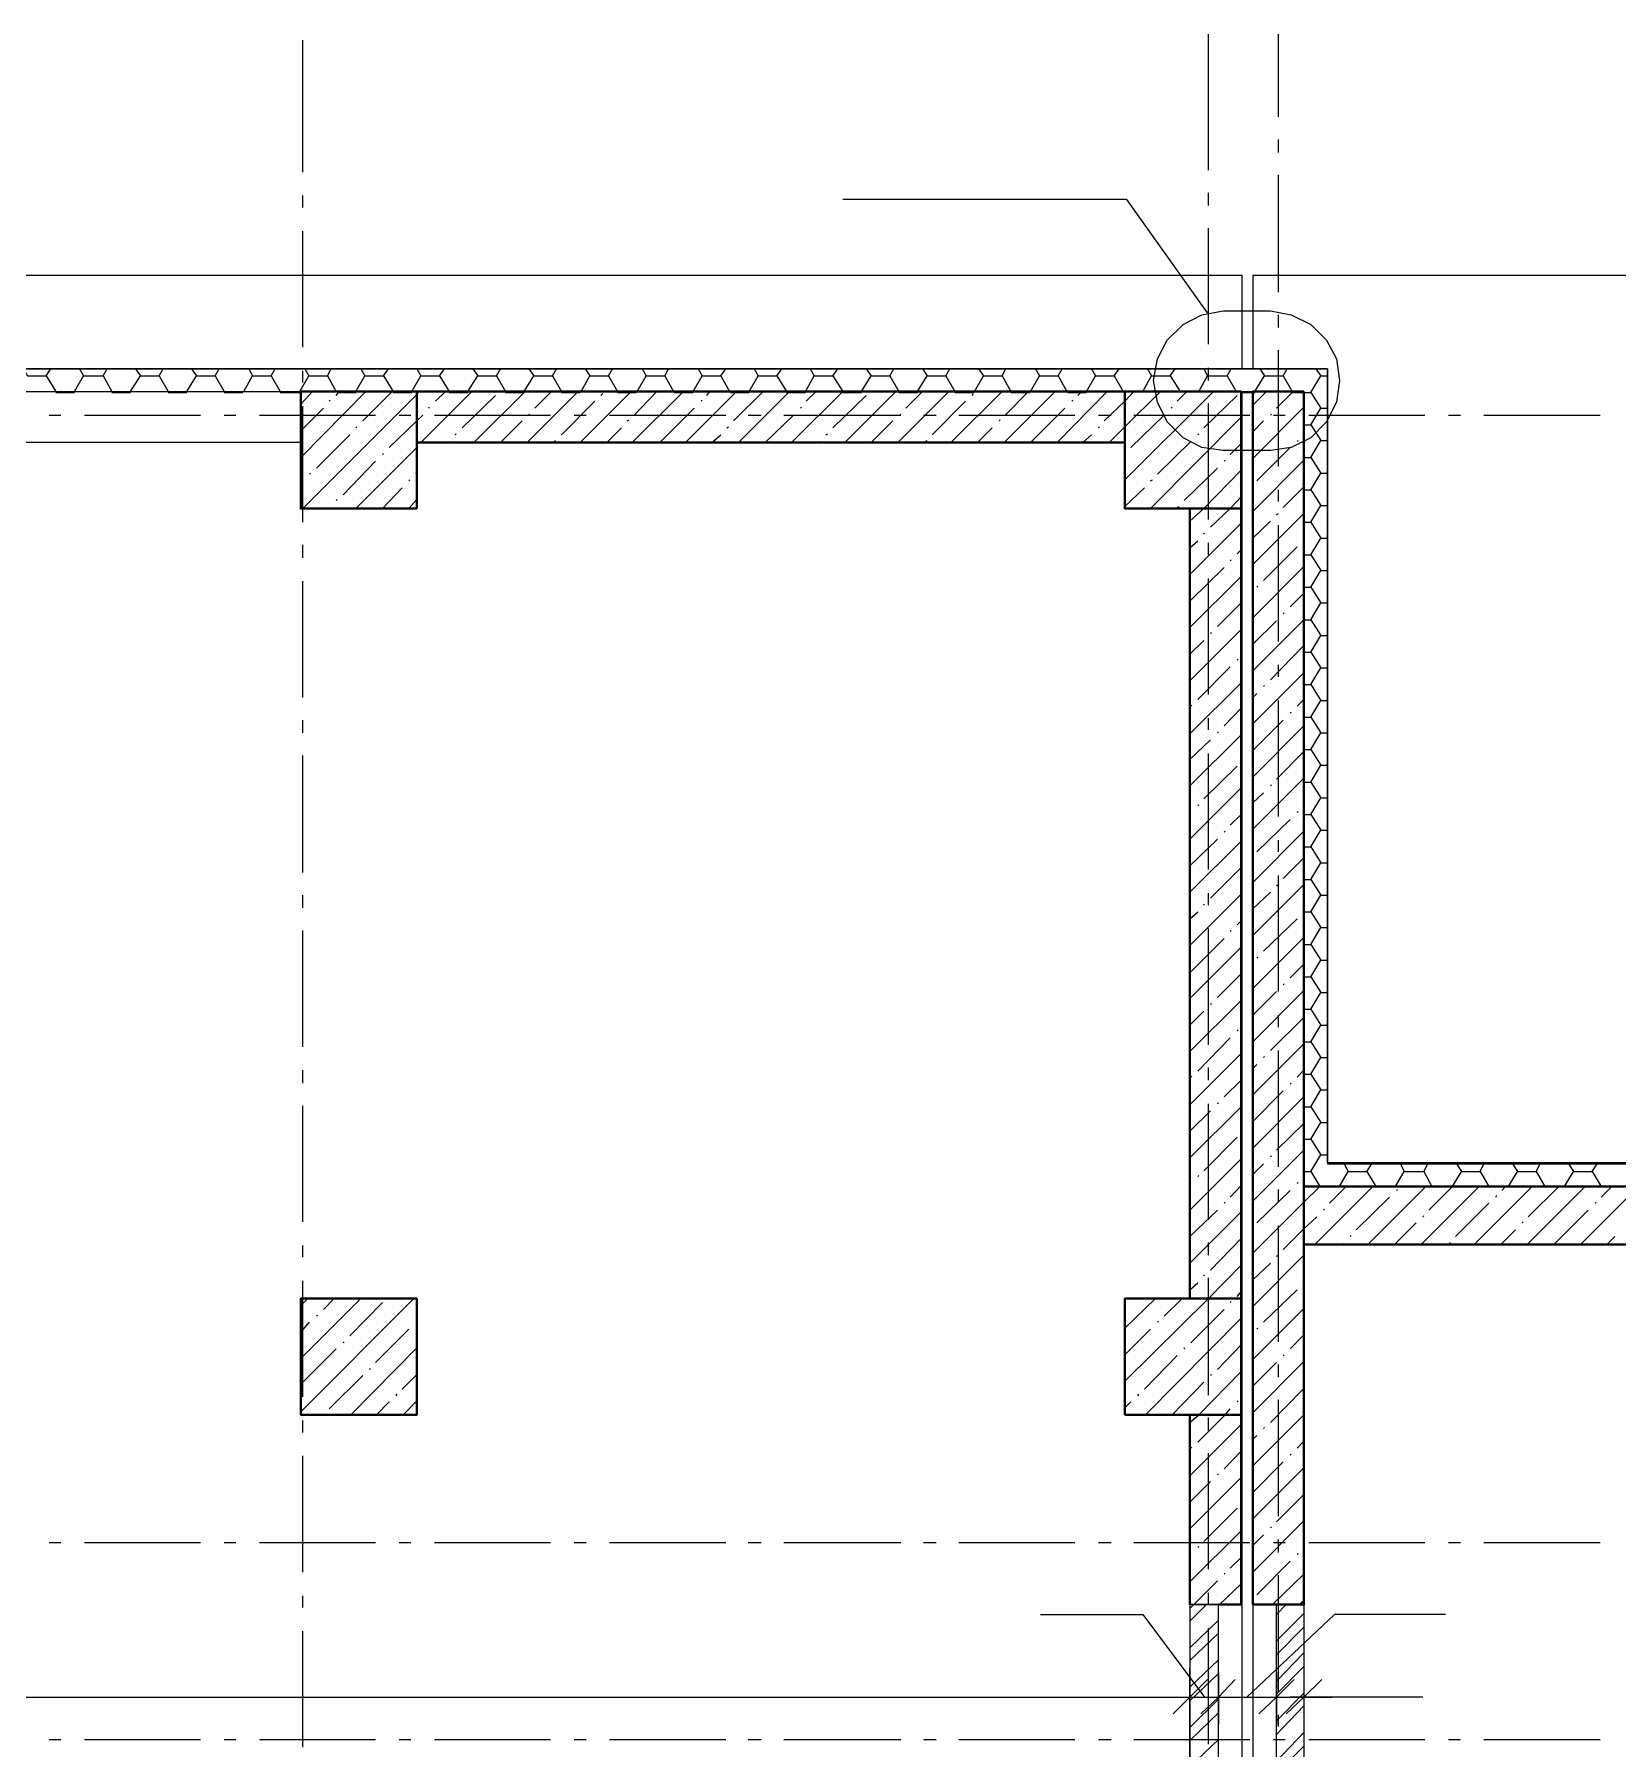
# Model space of a CAD drawing. Header units: millimetres. Extents: x -249154 to 415037, y -45458 to 354837.
# Drawn here: x -150570 to -143749, y 22788 to 30170 of the extents above; entities that cross this region are included whole.
import ezdxf

# ---------------------------------------------------------------- set-up
doc = ezdxf.new("R2010")
doc.units = ezdxf.units.MM

msp = doc.modelspace()

# ---------------------------------------------------------------- linework, layer by layer
at = {"lineweight": 9}
for points in [[(-149413.2, 29576.7), (-149413.2, 30144.4)], [(-145511.5, 29585.2), (-145511.5, 30169.8)], [(-145210.7, 29813.9), (-145210.7, 30169.8)], [(-145210.7, 29661.4), (-145210.7, 29716.5)], [(-145210.7, 29059.9), (-145210.7, 29564)], [(-149413.2, 29424.2), (-149413.2, 29475)], [(-145515.8, 28970.9), (-145863.1, 29458.1), (-147087.4, 29458.1)], [(-145511.5, 29432.7), (-145511.5, 29487.7)], [(-149413.2, 28822.6), (-149413.2, 29322.5)], [(-145511.5, 28835.3), (-145511.5, 29335.2)], [(-145367.5, 28729.4), (-145367.5, 29131.9), (-188438.4, 29131.9), (-188438.4, 25649.6), (-191560.6, 25649.6), (-191560.6, 25247.2)], [(-145261.6, 8666.1), (-141207.4, 8666.1), (-141207.4, 909.4), (-104461.4, 909.4), (-104461.4, 23425.5), (-109621.2, 23425.5), (-118310, 23425.5), (-136505.1, 23425.5), (-136505.1, 29131.9), (-145320.9, 29131.9), (-145320.9, 28729.4)], [(-145210.7, 28907.4), (-145210.7, 28962.4)], [(-145210.7, 28310), (-145210.7, 28809.9)], [(-230289.2, 28729.4), (-216355.9, 28729.4), (-230289.2, 28729.4), (-230289.2, 28632), (-216355.9, 28632), (-196495.9, 28632), (-196495.9, 25149.7), (-187938.5, 25149.7), (-187938.5, 25247.2), (-187938.5, 28632), (-145100.6, 28632), (-145100.6, 25209)], [(-150616.3, 28729.4), (-150599.4, 28699.8), (-150518.9, 28699.8), (-150476.5, 28632)], [(-150518.9, 28699.8), (-150497.7, 28729.4)], [(-150374.8, 28729.4), (-150357.9, 28699.8), (-150273.2, 28699.8), (-150235, 28632)], [(-150273.2, 28699.8), (-150256.2, 28729.4)], [(-150133.4, 28729.4), (-150112.2, 28699.8), (-150031.7, 28699.8), (-149993.6, 28632)], [(-150031.7, 28699.8), (-150014.8, 28729.4)], [(-149891.9, 28729.4), (-149870.7, 28699.8), (-149790.2, 28699.8), (-149752.1, 28632)], [(-149790.2, 28699.8), (-149773.3, 28729.4)], [(-149646.2, 28729.4), (-149629.2, 28699.8), (-149548.8, 28699.8), (-149510.6, 28632)], [(-149548.8, 28699.8), (-149531.8, 28729.4)], [(-149413.2, 28670.1), (-149413.2, 28721)], [(-149404.7, 28729.4), (-149387.8, 28699.8), (-149307.3, 28699.8), (-149269.2, 28632)], [(-149307.3, 28699.8), (-149290.3, 28729.4)], [(-149163.2, 28729.4), (-149146.3, 28699.8), (-149065.8, 28699.8), (-149023.4, 28632)], [(-149065.8, 28699.8), (-149044.6, 28729.4)], [(-148921.8, 28729.4), (-148904.8, 28699.8), (-148824.3, 28699.8), (-148782, 28632)], [(-148824.3, 28699.8), (-148803.2, 28729.4)], [(-148680.3, 28729.4), (-148659.1, 28699.8), (-148578.6, 28699.8), (-148540.5, 28632)], [(-148578.6, 28699.8), (-148561.7, 28729.4)], [(-148438.8, 28729.4), (-148417.6, 28699.8), (-148337.2, 28699.8), (-148299, 28632)], [(-148337.2, 28699.8), (-148320.2, 28729.4)], [(-148197.4, 28729.4), (-148176.2, 28699.8), (-148095.7, 28699.8), (-148057.6, 28632)], [(-148095.7, 28699.8), (-148078.7, 28729.4)], [(-147951.7, 28729.4), (-147934.7, 28699.8), (-147854.2, 28699.8), (-147816.1, 28632)], [(-147854.2, 28699.8), (-147837.3, 28729.4)], [(-147710.2, 28729.4), (-147693.2, 28699.8), (-147612.7, 28699.8), (-147574.6, 28632)], [(-147612.7, 28699.8), (-147591.6, 28729.4)], [(-147468.7, 28729.4), (-147451.8, 28699.8), (-147371.3, 28699.8), (-147328.9, 28632)], [(-147371.3, 28699.8), (-147350.1, 28729.4)], [(-147227.2, 28729.4), (-147210.3, 28699.8), (-147129.8, 28699.8), (-147087.4, 28632)], [(-147129.8, 28699.8), (-147108.6, 28729.4)], [(-146985.8, 28729.4), (-146964.6, 28699.8), (-146884.1, 28699.8), (-146846, 28632)], [(-146884.1, 28699.8), (-146867.1, 28729.4)], [(-146744.3, 28729.4), (-146723.1, 28699.8), (-146642.6, 28699.8), (-146604.5, 28632)], [(-146642.6, 28699.8), (-146625.7, 28729.4)], [(-146502.8, 28729.4), (-146481.6, 28699.8), (-146401.2, 28699.8), (-146363, 28632)], [(-146401.2, 28699.8), (-146384.2, 28729.4)], [(-146257.1, 28729.4), (-146240.2, 28699.8), (-146159.7, 28699.8), (-146121.6, 28632)], [(-146159.7, 28699.8), (-146142.7, 28729.4)], [(-146015.6, 28729.4), (-145998.7, 28699.8), (-145918.2, 28699.8), (-145880.1, 28632)], [(-145918.2, 28699.8), (-145897, 28729.4)], [(-145774.2, 28729.4), (-145757.2, 28699.8), (-145676.7, 28699.8), (-145634.4, 28632)], [(-145676.7, 28699.8), (-145655.6, 28729.4)], [(-145532.7, 28729.4), (-145515.8, 28699.8), (-145431, 28699.8), (-145392.9, 28632)], [(-145511.5, 28678.6), (-145511.5, 28733.7)], [(-145431, 28699.8), (-145414.1, 28729.4)], [(-145291.2, 28729.4), (-145270, 28699.8), (-145189.6, 28699.8), (-145151.4, 28632)], [(-145189.6, 28699.8), (-145172.6, 28729.4)], [(-145049.8, 28729.4), (-145028.6, 28699.8), (-144998.9, 28699.8)], [(-150396, 28632), (-150357.9, 28699.8)], [(-150154.6, 28632), (-150112.2, 28699.8)], [(-149913.1, 28632), (-149870.7, 28699.8)], [(-149667.4, 28632), (-149629.2, 28699.8)], [(-149425.9, 28632), (-149387.8, 28699.8)], [(-149184.4, 28632), (-149146.3, 28699.8)], [(-148943, 28632), (-148904.8, 28699.8)], [(-148701.5, 28632), (-148659.1, 28699.8)], [(-148460, 28632), (-148417.6, 28699.8)], [(-148214.3, 28632), (-148176.2, 28699.8)], [(-147972.8, 28632), (-147934.7, 28699.8)], [(-147731.4, 28632), (-147693.2, 28699.8)], [(-147489.9, 28632), (-147451.8, 28699.8)], [(-147248.4, 28632), (-147210.3, 28699.8)], [(-147006.9, 28632), (-146964.6, 28699.8)], [(-146765.5, 28632), (-146723.1, 28699.8)], [(-146519.8, 28632), (-146481.6, 28699.8)], [(-146278.3, 28632), (-146240.2, 28699.8)], [(-146036.8, 28632), (-145998.7, 28699.8)], [(-145795.4, 28632), (-145757.2, 28699.8)], [(-145553.9, 28632), (-145515.8, 28699.8)], [(-145312.4, 28632), (-145270, 28699.8)], [(-145070.9, 28627.8), (-145028.6, 28699.8)], [(-150476.5, 28627.8), (-150396, 28627.8)], [(-150235, 28627.8), (-150154.6, 28627.8)], [(-149993.6, 28627.8), (-149913.1, 28627.8)], [(-149752.1, 28627.8), (-149671.6, 28627.8)], [(-149510.6, 28627.8), (-149425.9, 28627.8)], [(-149421.7, 28576.9), (-149370.8, 28632)], [(-149421.7, 28348.2), (-149142.1, 28632)], [(-149413.2, 28127.9), (-148921.8, 28619.3), (-148913.3, 28632)], [(-149413.2, 28068.6), (-149413.2, 28568.4)], [(-149298.8, 28589.6), (-149294.6, 28593.9)], [(-149269.2, 28615), (-149256.4, 28632)], [(-149264.9, 28627.8), (-149184.4, 28627.8)], [(-149154.8, 28504.9), (-149027.7, 28632)], [(-149023.4, 28627.8), (-148943, 28627.8)], [(-148904.8, 28411.7), (-148684.5, 28632)], [(-148841.3, 28589.6), (-148798.9, 28632)], [(-148782, 28627.8), (-148701.5, 28627.8)], [(-148726.9, 28475.2), (-148582.9, 28615)], [(-148676.1, 28411.7), (-148455.8, 28632)], [(-148540.5, 28627.8), (-148460, 28627.8)], [(-148447.3, 28411.7), (-148227, 28632)], [(-148413.4, 28560), (-148341.4, 28632)], [(-148299, 28627.8), (-148218.5, 28627.8)], [(-148299, 28445.6), (-148155, 28589.6)], [(-148218.5, 28411.7), (-147998.3, 28632)], [(-148129.6, 28615), (-148121.1, 28623.5)], [(-148057.6, 28627.8), (-147977.1, 28627.8)], [(-147994, 28411.7), (-147773.7, 28632)], [(-147985.5, 28530.3), (-147888.1, 28632)], [(-147811.9, 28627.8), (-147731.4, 28627.8)], [(-147765.3, 28411.7), (-147545, 28632)], [(-147697.5, 28589.6), (-147693.2, 28593.9)], [(-147672.1, 28615), (-147659.3, 28632)], [(-147570.4, 28627.8), (-147489.9, 28627.8)], [(-147557.7, 28504.9), (-147430.6, 28632)], [(-147536.5, 28411.7), (-147316.2, 28632)], [(-147328.9, 28627.8), (-147248.4, 28627.8)], [(-147307.7, 28411.7), (-147087.4, 28632)], [(-147244.2, 28589.6), (-147201.8, 28632)], [(-147129.8, 28475.2), (-146985.8, 28615)], [(-147087.4, 28627.8), (-147006.9, 28627.8)], [(-147079, 28411.7), (-146858.7, 28632)], [(-146850.2, 28411.7), (-146629.9, 28632)], [(-146846, 28627.8), (-146765.5, 28627.8)], [(-146816.3, 28560), (-146744.3, 28632)], [(-146701.9, 28445.6), (-146557.9, 28589.6)], [(-146621.4, 28411.7), (-146401.2, 28632)], [(-146604.5, 28627.8), (-146524, 28627.8)], [(-146528.2, 28615), (-146524, 28623.5)], [(-146392.7, 28411.7), (-146172.4, 28632)], [(-146388.4, 28530.3), (-146286.8, 28632)], [(-146363, 28627.8), (-146282.5, 28627.8)], [(-146163.9, 28411.7), (-145947.9, 28632)], [(-146117.3, 28627.8), (-146036.8, 28627.8)], [(-146100.4, 28589.6), (-146096.1, 28593.9)], [(-146075, 28615), (-146058, 28632)], [(-145960.6, 28504.9), (-145871.6, 28589.6), (-145833.5, 28632)], [(-145939.4, 28411.7), (-145871.6, 28479.5), (-145719.1, 28632)], [(-145875.8, 28627.8), (-145871.6, 28627.8)], [(-145871.6, 28250.7), (-145490.3, 28632)], [(-145647.1, 28589.6), (-145604.7, 28632)], [(-145532.7, 28475.2), (-145388.7, 28615)], [(-145511.5, 28081.3), (-145511.5, 28581.2)], [(-145371.7, 28627.8), (-145312.4, 28627.8)], [(-145363.2, 8564.4), (-145367.5, 8564.4), (-145367.5, 28632)], [(-145320.9, 28572.7), (-145261.6, 28632)], [(-145320.9, 28632), (-145320.9, 9157.5)], [(-145219.2, 28560), (-145147.2, 28632)], [(-145151.4, 28627.8), (-145100.6, 28627.8), (-145070.9, 28627.8), (-145028.6, 28560), (-144998.9, 28560)], [(-150506.2, 28530.3), (-150455.3, 28530.3)], [(-150353.7, 28530.3), (-149853.8, 28530.3)], [(-149752.1, 28530.3), (-149701.3, 28530.3)], [(-149599.6, 28530.3), (-149099.7, 28530.3)], [(-149421.7, 28462.5), (-149324.2, 28560)], [(-149040.4, 28390.5), (-148921.8, 28504.9), (-148896.4, 28530.3)], [(-148998, 28530.3), (-148947.2, 28530.3)], [(-148870.9, 28560), (-148866.7, 28564.2)], [(-148845.5, 28530.3), (-148345.6, 28530.3)], [(-148561.7, 28411.7), (-148468.5, 28504.9)], [(-148443.1, 28530.3), (-148434.6, 28534.6)], [(-148244, 28530.3), (-148193.1, 28530.3)], [(-148091.5, 28530.3), (-147591.6, 28530.3)], [(-148015.2, 28504.9), (-148006.7, 28509.1)], [(-147871.2, 28415.9), (-147727.1, 28560)], [(-147494.1, 28530.3), (-147439.1, 28530.3)], [(-147422.1, 28411.7), (-147299.3, 28530.3)], [(-147341.6, 28530.3), (-146837.5, 28530.3)], [(-147269.6, 28560), (-147265.4, 28564.2)], [(-146964.6, 28411.7), (-146871.4, 28504.9)], [(-146841.7, 28530.3), (-146837.5, 28534.6)], [(-146740.1, 28530.3), (-146685, 28530.3)], [(-146587.5, 28530.3), (-146087.7, 28530.3)], [(-146413.9, 28504.9), (-146409.6, 28509.1)], [(-146274.1, 28415.9), (-146130, 28560)], [(-145986, 28530.3), (-145930.9, 28530.3)], [(-145846.2, 28390.5), (-145702.2, 28530.3)], [(-145833.5, 28530.3), (-145333.6, 28530.3)], [(-145761.5, 28127.9), (-145371.7, 28521.8)], [(-145672.5, 28560), (-145668.3, 28564.2)], [(-145320.9, 28343.9), (-145100.6, 28564.2)], [(-145320.9, 28458.3), (-145274.3, 28504.9)], [(-145244.6, 28530.3), (-145240.4, 28534.6)], [(-145231.9, 28530.3), (-145181.1, 28530.3)], [(-145079.4, 28530.3), (-144579.5, 28530.3)], [(-145070.9, 28488), (-145028.6, 28560)], [(-144477.9, 28530.3), (-144427, 28530.3)], [(-144325.3, 28530.3), (-143825.5, 28530.3)], [(-149353.9, 28301.6), (-149209.8, 28445.6)], [(-149184.4, 28475.2), (-149180.2, 28479.5)], [(-148756.6, 28445.6), (-148752.3, 28449.8)], [(-148328.7, 28415.9), (-148324.5, 28420.2)], [(-148104.2, 28411.7), (-148040.6, 28475.2)], [(-147650.9, 28411.7), (-147612.7, 28445.6)], [(-147587.3, 28475.2), (-147578.9, 28479.5)], [(-147159.5, 28445.6), (-147151, 28449.8)], [(-146731.6, 28415.9), (-146723.1, 28420.2)], [(-146507.1, 28411.7), (-146443.5, 28475.2)], [(-146053.8, 28411.7), (-146015.6, 28445.6)], [(-145986, 28475.2), (-145981.8, 28479.5)], [(-145558.1, 28445.6), (-145553.9, 28449.8)], [(-145130.2, 28415.9), (-145126, 28420.2)], [(-145104.8, 28445.6), (-145100.6, 28449.8)], [(-145100.6, 28488), (-145070.9, 28488), (-145028.6, 28420.2), (-144998.9, 28420.2)], [(-145070.9, 28348.2), (-145028.6, 28420.2)], [(-149184.4, 28127.9), (-148921.8, 28390.5)], [(-149070, 28360.9), (-149065.8, 28365.1)], [(-148790.4, 28411.7), (-148782, 28415.9)], [(-147193.3, 28411.7), (-147184.9, 28415.9)], [(-145871.6, 28365.1), (-145867.4, 28365.1)], [(-145731.8, 28276.1), (-145587.8, 28415.9)], [(-145418.3, 28360.9), (-145371.7, 28407.5)], [(-145303.9, 28246.5), (-145159.9, 28390.5)], [(-145100.6, 28348.2), (-145070.9, 28348.2), (-145028.6, 28280.4), (-144998.9, 28280.4)], [(-149383.5, 28276.1), (-149379.3, 28280.4)], [(-149239.5, 28187.2), (-149099.7, 28331.2)], [(-148926, 28276.1), (-148921.8, 28280.4)], [(-145617.4, 28161.8), (-145473.4, 28301.6)], [(-145592, 28072.8), (-145532.7, 28127.9), (-145371.7, 28293.1)], [(-145443.7, 28331.2), (-145439.5, 28335.4)], [(-145320.9, 28115.2), (-145100.6, 28335.4)], [(-145070.9, 28208.4), (-145028.6, 28280.4)], [(-149421.7, 28233.8), (-149413.2, 28246.5)], [(-149070, 28127.9), (-148985.3, 28216.8)], [(-148955.7, 28246.5), (-148951.4, 28250.7)], [(-145871.6, 28136.3), (-145786.9, 28216.8)], [(-145761.5, 28246.5), (-145753, 28250.7)], [(-145210.7, 28157.5), (-145210.7, 28208.4)], [(-145189.6, 28132.1), (-145100.6, 28221.1)], [(-145100.6, 28208.4), (-145070.9, 28208.4), (-145028.6, 28140.6), (-144998.9, 28140.6)], [(-149298.8, 28127.9), (-149298.8, 28132.1)], [(-149269.2, 28161.8), (-149264.9, 28166)], [(-148955.7, 28127.9), (-148921.8, 28166)], [(-145647.1, 28132.1), (-145638.6, 28136.3)], [(-145503, 28047.4), (-145418.3, 28127.9), (-145371.7, 28178.7)], [(-145070.9, 28068.6), (-145028.6, 28140.6)], [(-145592, 27844), (-145371.7, 28064.3)], [(-145320.9, 27886.4), (-145100.6, 28106.7)], [(-145320.9, 28000.8), (-145244.6, 28072.8)], [(-145219.2, 28102.4), (-145210.7, 28106.7)], [(-145210.7, 27556), (-145210.7, 28055.8)], [(-145100.6, 28068.6), (-145070.9, 28068.6), (-145028.6, 28000.8), (-144998.9, 28000.8)], [(-145592, 27958.4), (-145558.1, 27988.1)], [(-145532.7, 28017.7), (-145528.5, 28022)], [(-145511.5, 27928.8), (-145511.5, 27979.6)], [(-145104.8, 27988.1), (-145100.6, 27992.3)], [(-145070.9, 27928.8), (-145028.6, 28000.8)], [(-149413.2, 27916.1), (-149413.2, 27971.1)], [(-145418.3, 27903.3), (-145414.1, 27907.6)], [(-145388.7, 27933), (-145371.7, 27949.9)], [(-145274.3, 27818.6), (-145130.2, 27962.7)], [(-145100.6, 27928.8), (-145070.9, 27928.8), (-145028.6, 27861), (-144998.9, 27861)], [(-145592, 27615.3), (-145371.7, 27835.6)], [(-145587.8, 27733.9), (-145443.7, 27873.7)], [(-145320.9, 27657.6), (-145100.6, 27877.9)], [(-145070.9, 27789), (-145028.6, 27861)], [(-149413.2, 27314.5), (-149413.2, 27814.4)], [(-145511.5, 27327.2), (-145511.5, 27827.1)], [(-145303.9, 27789), (-145299.7, 27793.2)], [(-145159.9, 27704.2), (-145100.6, 27763.5)], [(-145100.6, 27789), (-145070.9, 27789), (-145028.6, 27721.2), (-144998.9, 27721.2)], [(-145473.4, 27619.5), (-145371.7, 27721.2)], [(-145070.9, 27649.2), (-145028.6, 27721.2)], [(-145320.9, 27428.9), (-145100.6, 27649.2)], [(-145320.9, 27543.3), (-145219.2, 27644.9)], [(-145189.6, 27674.6), (-145185.3, 27678.8)], [(-145100.6, 27649.2), (-145070.9, 27649.2), (-145028.6, 27581.4), (-144998.9, 27581.4)], [(-145592, 27386.5), (-145371.7, 27606.8)], [(-145592, 27500.9), (-145532.7, 27560.2)], [(-145503, 27589.9), (-145498.8, 27594.1)], [(-145244.6, 27390.7), (-145104.8, 27534.8)], [(-145070.9, 27509.4), (-145028.6, 27581.4)], [(-145388.7, 27475.5), (-145384.4, 27479.7)], [(-145100.6, 27509.4), (-145070.9, 27509.4), (-145028.6, 27441.6), (-144998.9, 27441.6)], [(-145558.1, 27306), (-145418.3, 27445.8)], [(-145320.9, 27200.1), (-145100.6, 27420.4)], [(-145210.7, 27403.5), (-145210.7, 27454.3)], [(-145070.9, 27369.6), (-145028.6, 27441.6)], [(-145592, 27157.7), (-145371.7, 27378)], [(-145320.9, 27314.5), (-145303.9, 27331.4)], [(-145274.3, 27361.1), (-145270, 27365.3)], [(-145100.6, 27369.6), (-145070.9, 27369.6), (-145028.6, 27301.8), (-144998.9, 27301.8)], [(-145587.8, 27276.4), (-145583.5, 27280.6)], [(-145443.7, 27191.6), (-145371.7, 27267.9)], [(-145210.7, 26801.9), (-145210.7, 27301.8)], [(-145159.9, 27246.7), (-145155.7, 27250.9)], [(-145130.2, 27276.4), (-145100.6, 27306)], [(-145070.9, 27229.8), (-145028.6, 27301.8)], [(-149413.2, 27162), (-149413.2, 27217.1)], [(-145511.5, 27174.7), (-145511.5, 27225.5)], [(-145473.4, 27162), (-145469.2, 27166.2)], [(-145320.9, 27085.7), (-145189.6, 27217.1)], [(-145320.9, 26971.3), (-145100.6, 27191.6)], [(-145100.6, 27229.8), (-145070.9, 27229.8), (-145028.6, 27162), (-144998.9, 27162)], [(-145592, 26933.2), (-145371.7, 27153.5)], [(-145592, 27047.6), (-145503, 27132.3)], [(-145070.9, 27090), (-145028.6, 27162)], [(-149413.2, 26560.4), (-149413.2, 27064.5)], [(-145532.7, 26878.1), (-145388.7, 27017.9)], [(-145511.5, 26573.1), (-145511.5, 27073)], [(-145219.2, 26962.9), (-145100.6, 27081.5)], [(-145100.6, 27090), (-145070.9, 27090), (-145028.6, 27022.2), (-144998.9, 27022.2)], [(-145070.9, 26950.2), (-145028.6, 27022.2)], [(-145320.9, 26746.8), (-145100.6, 26967.1)], [(-145100.6, 26950.2), (-145070.9, 26950.2), (-145028.6, 26882.4), (-144998.9, 26882.4)], [(-145592, 26704.5), (-145371.7, 26924.7)], [(-145320.9, 26861.2), (-145274.3, 26903.6)], [(-145244.6, 26933.2), (-145240.4, 26937.5)], [(-145070.9, 26810.4), (-145028.6, 26882.4)], [(-145592, 26818.8), (-145587.8, 26818.8)], [(-145558.1, 26848.5), (-145553.9, 26852.7)], [(-145418.3, 26763.8), (-145371.7, 26810.4)], [(-145130.2, 26818.8), (-145126, 26823.1)], [(-145104.8, 26848.5), (-145100.6, 26852.7)], [(-145100.6, 26810.4), (-145070.9, 26810.4), (-145028.6, 26742.6), (-144998.9, 26742.6)], [(-145443.7, 26734.1), (-145439.5, 26738.3)], [(-145320.9, 26518.1), (-145100.6, 26738.3)], [(-145303.9, 26649.4), (-145159.9, 26789.2)], [(-145070.9, 26670.6), (-145028.6, 26742.6)], [(-145592, 26590.1), (-145473.4, 26704.5)], [(-145592, 26475.7), (-145371.7, 26696)], [(-145210.7, 26649.4), (-145210.7, 26700.2)], [(-145100.6, 26670.6), (-145070.9, 26670.6), (-145028.6, 26602.8), (-144998.9, 26602.8)], [(-145503, 26450.3), (-145371.7, 26581.6)], [(-145189.6, 26535), (-145100.6, 26624)], [(-145070.9, 26530.8), (-145028.6, 26602.8)], [(-145320.9, 26289.3), (-145100.6, 26509.6)], [(-145219.2, 26505.3), (-145210.7, 26509.6)], [(-145210.7, 26047.8), (-145210.7, 26547.7)], [(-145100.6, 26530.8), (-145070.9, 26530.8), (-145028.6, 26463), (-144998.9, 26463)], [(-149413.2, 26407.9), (-149413.2, 26463)], [(-145592, 26246.9), (-145371.7, 26467.2)], [(-145511.5, 26420.6), (-145511.5, 26471.5)], [(-145320.9, 26403.7), (-145244.6, 26475.7)], [(-145070.9, 26391), (-145028.6, 26463)], [(-145592, 26361.3), (-145558.1, 26391)], [(-145532.7, 26420.6), (-145528.5, 26424.9)], [(-145274.3, 26221.5), (-145130.2, 26361.3)], [(-145104.8, 26391), (-145100.6, 26395.2)], [(-145100.6, 26391), (-145070.9, 26391), (-145028.6, 26323.2), (-144998.9, 26323.2)], [(-149413.2, 25810.6), (-149413.2, 26310.5)], [(-145511.5, 25819.1), (-145511.5, 26318.9)], [(-145418.3, 26306.2), (-145414.1, 26310.5)], [(-145388.7, 26335.9), (-145371.7, 26352.8)], [(-145320.9, 26060.5), (-145100.6, 26280.8)], [(-145070.9, 26251.2), (-145028.6, 26323.2)], [(-145592, 26018.2), (-145371.7, 26238.5)], [(-145587.8, 26132.5), (-145443.7, 26276.6)], [(-145100.6, 26251.2), (-145070.9, 26251.2), (-145028.6, 26183.4), (-144998.9, 26183.4)], [(-145303.9, 26191.9), (-145299.7, 26196.1)], [(-145159.9, 26107.1), (-145100.6, 26166.4)], [(-145070.9, 26111.4), (-145028.6, 26183.4)], [(-145473.4, 26022.4), (-145371.7, 26124.1)], [(-145189.6, 26077.5), (-145185.3, 26081.7)], [(-145100.6, 26111.4), (-145070.9, 26111.4), (-145028.6, 26043.6), (-144998.9, 26043.6)], [(-145592, 25789.4), (-145371.7, 26009.7)], [(-145503, 25992.8), (-145498.8, 25997)], [(-145320.9, 25831.8), (-145100.6, 26052.1)], [(-145320.9, 25946.2), (-145219.2, 26047.8)], [(-145070.9, 25971.6), (-145028.6, 26043.6)], [(-145592, 25903.8), (-145532.7, 25963.1)], [(-145244.6, 25793.6), (-145104.8, 25933.4)], [(-145210.7, 25895.3), (-145210.7, 25946.2)], [(-145100.6, 25971.6), (-145070.9, 25971.6), (-145028.6, 25903.8), (-144998.9, 25903.8)], [(-145558.1, 25704.7), (-145418.3, 25848.7)], [(-145388.7, 25878.4), (-145384.4, 25882.6)], [(-145070.9, 25831.8), (-145028.6, 25903.8)], [(-145592, 25560.6), (-145371.7, 25780.9)], [(-145320.9, 25603), (-145100.6, 25823.3)], [(-145274.3, 25764), (-145270, 25768.2)], [(-145210.7, 25293.8), (-145210.7, 25793.6)], [(-145100.6, 25831.8), (-145070.9, 25831.8), (-145028.6, 25764), (-144998.9, 25764)], [(-145070.9, 25692), (-145028.6, 25764)], [(-149413.2, 25653.8), (-149413.2, 25708.9)], [(-145511.5, 25666.6), (-145511.5, 25721.6)], [(-145320.9, 25717.4), (-145303.9, 25734.3)], [(-145130.2, 25679.3), (-145100.6, 25708.9)], [(-145100.6, 25692), (-145070.9, 25692), (-145028.6, 25624.2), (-144998.9, 25624.2)], [(-145587.8, 25679.3), (-145583.5, 25683.5)], [(-145443.7, 25594.5), (-145371.7, 25666.6)], [(-145320.9, 25488.6), (-145189.6, 25620)], [(-145159.9, 25649.6), (-145155.7, 25653.8)], [(-145070.9, 25552.2), (-145028.6, 25624.2)], [(-149413.2, 25056.5), (-149413.2, 25556.4)], [(-145592, 25331.9), (-145371.7, 25552.2)], [(-145511.5, 25065), (-145511.5, 25564.9)], [(-145473.4, 25564.9), (-145469.2, 25569.1)], [(-145320.9, 25374.2), (-145100.6, 25594.5)], [(-145100.6, 25552.2), (-145070.9, 25552.2), (-145028.6, 25484.4), (-144998.9, 25484.4)], [(-145592, 25446.3), (-145503, 25535.2)], [(-145219.2, 25365.8), (-145100.6, 25480.2)], [(-145070.9, 25412.4), (-145028.6, 25484.4)], [(-145532.7, 25276.8), (-145388.7, 25420.8)], [(-145100.6, 25412.4), (-145070.9, 25412.4), (-145028.6, 25344.6), (-144998.9, 25344.6)], [(-145592, 25107.4), (-145371.7, 25327.6)], [(-145320.9, 25145.5), (-145100.6, 25365.8)], [(-145244.6, 25336.1), (-145240.4, 25340.4)], [(-145070.9, 25272.6), (-145028.6, 25344.6)], [(-145558.1, 25251.4), (-145553.9, 25255.6)], [(-145320.9, 25259.9), (-145274.3, 25306.5)], [(-145104.8, 25251.4), (-145100.6, 25251.4)], [(-145100.6, 25272.6), (-145070.9, 25272.6), (-145032.8, 25209)], [(-144948.1, 25209), (-144910, 25272.6)], [(-144926.9, 25306.5), (-144910, 25272.6), (-144829.5, 25272.6), (-144791.3, 25209)], [(-144829.5, 25272.6), (-144808.3, 25306.5)], [(-144706.6, 25209), (-144668.5, 25272.6)], [(-144685.4, 25306.5), (-144668.5, 25272.6), (-144583.8, 25272.6), (-144549.9, 25209)], [(-144583.8, 25272.6), (-144566.8, 25306.5)], [(-144460.9, 25209), (-144422.8, 25272.6)], [(-144444, 25306.5), (-144422.8, 25272.6), (-144342.3, 25272.6), (-144304.2, 25209)], [(-144342.3, 25272.6), (-144325.3, 25306.5)], [(-144219.4, 25209), (-144181.3, 25272.6)], [(-144202.5, 25306.5), (-144181.3, 25272.6), (-144100.8, 25272.6), (-144062.7, 25209)], [(-144100.8, 25272.6), (-144083.9, 25306.5)], [(-143978, 25209), (-143939.8, 25272.6)], [(-143961, 25306.5), (-143939.8, 25272.6), (-143859.3, 25272.6), (-143821.2, 25209)], [(-143859.3, 25272.6), (-143838.2, 25306.5)], [(-145592, 25217.5), (-145587.8, 25221.7)], [(-145418.3, 25162.4), (-145371.7, 25213.3)], [(-145320.9, 24921), (-145100.6, 25141.2), (-145032.8, 25209)], [(-145303.9, 25052.3), (-145159.9, 25192.1)], [(-145210.7, 25141.2), (-145210.7, 25196.3)], [(-145130.2, 25221.7), (-145126, 25226)], [(-145054, 24959.1), (-144804, 25209)], [(-144990.4, 25137), (-144918.4, 25209)], [(-144825.2, 24959.1), (-144575.3, 25209)], [(-144702.4, 25192.1), (-144698.1, 25196.3)], [(-144596.5, 24959.1), (-144346.5, 25209)], [(-144562.6, 25107.4), (-144460.9, 25209)], [(-144367.7, 24959.1), (-144117.8, 25209)], [(-144249.1, 25192.1), (-144232.1, 25209)], [(-144138.9, 24959.1), (-143889, 25209)], [(-144134.7, 25077.7), (-144003.4, 25209)], [(-143910.2, 24959.1), (-143660.2, 25209)], [(-143821.2, 25162.4), (-143774.6, 25209)], [(-145592, 24993), (-145473.4, 25107.4)], [(-145592, 24878.6), (-145371.7, 25098.9)], [(-145443.7, 25137), (-145439.5, 25141.2)], [(-145015.9, 25107.4), (-145011.6, 25111.6)], [(-144876.1, 25022.6), (-144732, 25162.4)], [(-144448.2, 24993), (-144304.2, 25137)], [(-144274.5, 25162.4), (-144270.3, 25170.9)], [(-144020.3, 24963.3), (-143876.3, 25107.4)], [(-143846.6, 25137), (-143842.4, 25141.2)], [(-145210.7, 24539.7), (-145210.7, 25039.6)], [(-145189.6, 24937.9), (-145100.6, 25026.9), (-145045.5, 25077.7)], [(-144710.8, 24959.1), (-144617.6, 25052.3)], [(-144588, 25077.7), (-144583.8, 25081.9)], [(-144160.1, 25052.3), (-144155.9, 25056.5)], [(-149413.2, 24904), (-149413.2, 24954.8)], [(-145511.5, 24912.5), (-145511.5, 24967.6)], [(-145503, 24848.9), (-145371.7, 24984.5)], [(-144939.6, 24959.1), (-144931.1, 24963.3)], [(-144901.5, 24993), (-144897.2, 24997.2)], [(-144473.6, 24963.3), (-144469.4, 24967.6)], [(-144253.3, 24959.1), (-144189.8, 25022.6)], [(-143795.8, 24959.1), (-143761.9, 24993)], [(-145320.9, 24692.2), (-145100.6, 24912.5)], [(-145320.9, 24806.6), (-145244.6, 24878.6)], [(-145219.2, 24908.2), (-145210.7, 24912.5)], [(-145871.6, 24370.2), (-145511.5, 24726.1), (-145371.7, 24870.1)], [(-145532.7, 24823.5), (-145528.5, 24827.8)], [(-145511.5, 24310.9), (-145511.5, 24815)], [(-149413.2, 24302.4), (-149413.2, 24802.3)], [(-145592, 24764.2), (-145558.1, 24793.9)], [(-145388.7, 24734.6), (-145371.7, 24755.7)], [(-145274.3, 24624.4), (-145130.2, 24764.2)], [(-145104.8, 24793.9), (-145100.6, 24798.1)], [(-149421.7, 24696.4), (-149392, 24726.1)], [(-149421.7, 24467.7), (-149163.2, 24726.1)], [(-149421.7, 24238.9), (-148934.5, 24726.1)], [(-149324.2, 24679.5), (-149277.6, 24726.1)], [(-149209.8, 24565.1), (-149070, 24709.1)], [(-145871.6, 24599), (-145740.3, 24726.1)], [(-145702.2, 24649.8), (-145625.9, 24726.1)], [(-145587.8, 24535.4), (-145443.7, 24679.5)], [(-145418.3, 24709.1), (-145414.1, 24713.4)], [(-145320.9, 24463.4), (-145100.6, 24683.7)], [(-149421.7, 24582), (-149383.5, 24624.4)], [(-149353.9, 24649.8), (-149349.6, 24654.1)], [(-149099.7, 24450.7), (-148955.7, 24594.8)], [(-148926, 24624.4), (-148921.8, 24624.4)], [(-145871.6, 24484.6), (-145761.5, 24594.8)], [(-145782.6, 24226.2), (-145371.7, 24641.4)], [(-145731.8, 24624.4), (-145727.6, 24628.6)], [(-145303.9, 24594.8), (-145299.7, 24599)], [(-149413.2, 24366), (-149269.2, 24510)], [(-149239.5, 24535.4), (-149235.3, 24539.7)], [(-149205.6, 24226.2), (-148921.8, 24514.3)], [(-145617.4, 24510), (-145613.2, 24514.3)], [(-145473.4, 24421.1), (-145371.7, 24527)], [(-145159.9, 24510), (-145100.6, 24569.3)], [(-145786.9, 24336.3), (-145647.1, 24480.4)], [(-145320.9, 24234.7), (-145100.6, 24455)], [(-145320.9, 24349), (-145219.2, 24450.7)], [(-145210.7, 24387.2), (-145210.7, 24442.2)], [(-145189.6, 24480.4), (-145185.3, 24484.6)], [(-149298.8, 24251.6), (-149154.8, 24395.6)], [(-149125.1, 24421.1), (-149120.9, 24425.3)], [(-148985.3, 24336.3), (-148921.8, 24399.9)], [(-145668.3, 24226.2), (-145532.7, 24366)], [(-145592, 24192.3), (-145553.9, 24226.2), (-145371.7, 24412.6)], [(-145503, 24395.6), (-145498.8, 24399.9)], [(-149010.7, 24306.7), (-149006.5, 24315.2)], [(-145816.5, 24306.7), (-145812.3, 24315.2)], [(-145244.6, 24192.3), (-145104.8, 24336.3)], [(-145210.7, 23789.9), (-145210.7, 24289.7)], [(-149320, 24226.2), (-149320, 24226.2)], [(-149095.5, 24226.2), (-149040.4, 24281.3)], [(-148981.1, 24226.2), (-148921.8, 24285.5)], [(-145871.6, 24255.8), (-145846.2, 24281.3)], [(-145558.1, 24107.6), (-145439.5, 24226.2), (-145418.3, 24251.6)], [(-145511.5, 24158.4), (-145511.5, 24213.5)], [(-145388.7, 24281.3), (-145384.4, 24285.5)], [(-145320.9, 24005.9), (-145100.6, 24226.2)], [(-149413.2, 24149.9), (-149413.2, 24200.8)], [(-145592, 23963.5), (-145371.7, 24183.8)], [(-145274.3, 24166.9), (-145270, 24171.1)], [(-145587.8, 24082.2), (-145583.5, 24086.4)], [(-145443.7, 23993.2), (-145371.7, 24069.5)], [(-145320.9, 24120.3), (-145303.9, 24137.2)], [(-145130.2, 24082.2), (-145100.6, 24111.8)], [(-149413.2, 23548.4), (-149413.2, 24048.3)], [(-145511.5, 23561.1), (-145511.5, 24061)], [(-145320.9, 23891.5), (-145189.6, 24022.9)], [(-145320.9, 23777.1), (-145100.6, 23997.4)], [(-145159.9, 24052.5), (-145155.7, 24056.7)], [(-145592, 23734.8), (-145371.7, 23955.1)], [(-145592, 23849.2), (-145503, 23938.1)], [(-145473.4, 23967.8), (-145469.2, 23972)], [(-145219.2, 23764.4), (-145100.6, 23883.1)], [(-145532.7, 23679.7), (-145388.7, 23823.7)], [(-145592, 23506), (-145371.7, 23726.3)], [(-145320.9, 23548.4), (-145100.6, 23768.7)], [(-145320.9, 23662.8), (-145274.3, 23709.4)], [(-145244.6, 23739), (-145240.4, 23743.3)], [(-150506.2, 23675.5), (-150455.3, 23675.5)], [(-150353.7, 23675.5), (-149853.8, 23675.5)], [(-149752.1, 23675.5), (-149701.3, 23675.5)], [(-149599.6, 23675.5), (-149099.7, 23675.5)], [(-148998, 23675.5), (-148947.2, 23675.5)], [(-148845.5, 23675.5), (-148345.6, 23675.5)], [(-148244, 23675.5), (-148193.1, 23675.5)], [(-148091.5, 23675.5), (-147591.6, 23675.5)], [(-147494.1, 23675.5), (-147439.1, 23675.5)], [(-147341.6, 23675.5), (-146837.5, 23675.5)], [(-146740.1, 23675.5), (-146685, 23675.5)], [(-146587.5, 23675.5), (-146087.7, 23675.5)], [(-145986, 23675.5), (-145930.9, 23675.5)], [(-145833.5, 23675.5), (-145333.6, 23675.5)], [(-145592, 23620.4), (-145587.8, 23624.6)], [(-145558.1, 23654.3), (-145553.9, 23658.5)], [(-145231.9, 23675.5), (-145181.1, 23675.5)], [(-145210.7, 23633.1), (-145210.7, 23688.2)], [(-145130.2, 23624.6), (-145126, 23628.9)], [(-145104.8, 23654.3), (-145100.6, 23654.3)], [(-145079.4, 23675.5), (-144579.5, 23675.5)], [(-144477.9, 23675.5), (-144427, 23675.5)], [(-144325.3, 23675.5), (-143825.5, 23675.5)], [(-145418.3, 23565.3), (-145371.7, 23611.9)], [(-145303.9, 23450.9), (-145159.9, 23595)], [(-145575.1, 23408.6), (-145473.4, 23510.3)], [(-145464.9, 23408.6), (-145371.7, 23497.5)], [(-145443.7, 23539.9), (-145439.5, 23544.1)], [(-145236.2, 23408.6), (-145100.6, 23539.9)], [(-145210.7, 23035.8), (-145210.7, 23535.7)], [(-149413.2, 23395.9), (-149413.2, 23446.7)], [(-145592, 23391.6), (-145575.1, 23408.6)], [(-145592, 23336.6), (-145520, 23408.6)], [(-145592, 23408.6), (-145469.2, 23408.6)], [(-145511.5, 23408.6), (-145511.5, 23459.4)], [(-145219.2, 23366.2), (-145176.8, 23408.6)], [(-145121.8, 23408.6), (-145100.6, 23425.5)], [(-146235.9, 23366.2), (-145795.4, 23366.2), (-145528.5, 23010.4)], [(-145592, 23222.2), (-145469.2, 23340.8)], [(-144490.6, 23366.2), (-144969.3, 23366.2), (-145346.3, 23010.4)], [(-145219.2, 23251.8), (-145100.6, 23370.5)], [(-149413.2, 22794.3), (-149413.2, 23294.2)], [(-145592, 23167.1), (-145469.2, 23285.7)], [(-145511.5, 22807), (-145511.5, 23306.9)], [(-145219.2, 23192.5), (-145100.6, 23311.1)], [(-145219.2, 23078.1), (-145100.6, 23201)], [(-145592, 23052.7), (-145469.2, 23171.3)], [(-145592, 21807.2), (-145592, 23010.4), (-145592, 23133.2)], [(-145592, 22993.4), (-145469.2, 23112)], [(-145469.2, 23116.3), (-145469.2, 23010.4), (-145469.2, 22891.7)], [(-145219.2, 23023.1), (-145100.6, 23141.7)], [(-145219.2, 23116.3), (-145219.2, 23010.4), (-145219.2, 22891.7)], [(-145100.6, 23116.3), (-145100.6, 23010.4), (-145100.6, 22891.7)], [(-161652, 23010.4), (-161410.5, 23010.4), (-151493.2, 23010.4), (-151374.6, 23010.4), (-145592, 23010.4), (-145469.2, 23010.4), (-145219.2, 23010.4), (-144977.7, 23010.4)], [(-145592, 22879), (-145469.2, 23001.9)], [(-145219.2, 22908.7), (-145100.6, 23027.3)], [(-145219.2, 22849.4), (-145100.6, 22972.2)], [(-144588, 23010.4), (-145028.6, 23010.4), (-145159.9, 23010.4)], [(-145592, 22824), (-145469.2, 22942.6)], [(-145210.7, 22883.3), (-145210.7, 22934.1)], [(-150506.2, 22828.2), (-150455.3, 22828.2)], [(-150353.7, 22828.2), (-149853.8, 22828.2)], [(-149752.1, 22828.2), (-149701.3, 22828.2)], [(-149599.6, 22828.2), (-149099.7, 22828.2)], [(-148998, 22828.2), (-148947.2, 22828.2)], [(-148845.5, 22828.2), (-148345.6, 22828.2)], [(-148244, 22828.2), (-148193.1, 22828.2)], [(-148091.5, 22828.2), (-147591.6, 22828.2)], [(-147494.1, 22828.2), (-147439.1, 22828.2)], [(-147341.6, 22828.2), (-146837.5, 22828.2)], [(-146740.1, 22828.2), (-146685, 22828.2)], [(-146587.5, 22828.2), (-146087.7, 22828.2)], [(-145986, 22828.2), (-145930.9, 22828.2)], [(-145833.5, 22828.2), (-145333.6, 22828.2)], [(-145592, 22709.6), (-145469.2, 22828.2)], [(-145231.9, 22828.2), (-145181.1, 22828.2)], [(-145219.2, 22735), (-145100.6, 22857.9)], [(-145079.4, 22828.2), (-144579.5, 22828.2)], [(-144477.9, 22828.2), (-144427, 22828.2)], [(-144325.3, 22828.2), (-143825.5, 22828.2)], [(-145219.2, 22679.9), (-145100.6, 22798.5)]]:
    msp.add_lwpolyline(points, dxfattribs=at)
for points in [[(-145448, 28979.4), (-145244.6, 28979.4), (-145155.7, 28962.4), (-145070.9, 28920.1), (-145003.2, 28852.3), (-144960.8, 28771.8), (-144948.1, 28678.6), (-144960.8, 28585.4), (-145003.2, 28500.7), (-145070.9, 28432.9), (-145155.7, 28390.5), (-145244.6, 28377.8), (-145448, 28377.8), (-145541.2, 28390.5), (-145621.7, 28432.9), (-145689.4, 28500.7), (-145731.8, 28585.4), (-145748.8, 28678.6), (-145731.8, 28771.8), (-145689.4, 28852.3), (-145621.7, 28920.1), (-145541.2, 28962.4)], [(-144998.9, 28729.4), (-144998.9, 25306.5), (-141008.3, 25306.5), (-141008.3, 28632), (-141008.3, 25310.7), (-144998.9, 25310.7), (-144998.9, 28729.4), (-145100.6, 28729.4), (-188040.2, 28729.4), (-188040.2, 28632), (-188040.2, 25247.2), (-188040.2, 28632), (-188040.2, 28729.4), (-145100.6, 28729.4)], [(-149421.7, 28632), (-149421.7, 28411.7), (-150624.8, 28411.7), (-150624.8, 28632)], [(-145469.2, 23408.6), (-145592, 23408.6), (-145592, 21807.2), (-145469.2, 21807.2)], [(-145219.2, 21807.2), (-145219.2, 23408.6), (-145100.6, 23408.6), (-145100.6, 21807.2)]]:
    msp.add_lwpolyline(points, close=True, dxfattribs=at)
at = {"lineweight": 40}
for points in [[(-148921.8, 28127.9), (-148921.8, 28632), (-149421.7, 28632), (-149421.7, 28127.9)], [(-148921.8, 28411.7), (-145871.6, 28411.7), (-145871.6, 28632), (-148921.8, 28632)], [(-145371.7, 28632), (-145871.6, 28632), (-145871.6, 28127.9), (-145371.7, 28127.9)], [(-145100.6, 28632), (-145100.6, 23408.6), (-145320.9, 23408.6), (-145320.9, 28632)], [(-145371.7, 28127.9), (-145371.7, 24726.1), (-145592, 24726.1), (-145592, 28127.9)], [(-148921.8, 24726.1), (-149421.7, 24726.1), (-149421.7, 24226.2), (-148921.8, 24226.2)], [(-145371.7, 24726.1), (-145871.6, 24726.1), (-145871.6, 24226.2), (-145371.7, 24226.2)]]:
    msp.add_lwpolyline(points, close=True, dxfattribs=at)
for points in [[(-144998.9, 25209), (-144914.2, 25209), (-141093, 25209), (-141008.3, 25209), (-141093, 25209), (-144914.2, 25209), (-144998.9, 25209), (-145100.6, 25209), (-145100.6, 24959.1), (-140906.6, 24959.1), (-140906.6, 20595.6), (-140656.7, 20595.6), (-140656.7, 28382), (-137254.9, 28382), (-137254.9, 22675.7), (-137254.9, 18795.2), (-141728.5, 18795.2), (-141728.5, 18574.9), (-141088.8, 18574.9)], [(-144998.9, 25209), (-144998.9, 25209)], [(-145592, 23408.6), (-145592, 24226.2), (-145371.7, 24226.2), (-145371.7, 23408.6), (-145469.2, 23408.6)]]:
    msp.add_lwpolyline(points, dxfattribs=at)
at = {"lineweight": 18}
for points in [[(-145515.8, 23086.6), (-145592, 23010.4), (-145664, 22938.3)], [(-145397.1, 23086.6), (-145469.2, 23010.4), (-145545.4, 22938.3)], [(-145143, 23086.6), (-145219.2, 23010.4), (-145295.5, 22938.3)], [(-145024.3, 23086.6), (-145100.6, 23010.4), (-145176.8, 22938.3)]]:
    msp.add_lwpolyline(points, dxfattribs=at)

doc.saveas('drawing.dxf')
